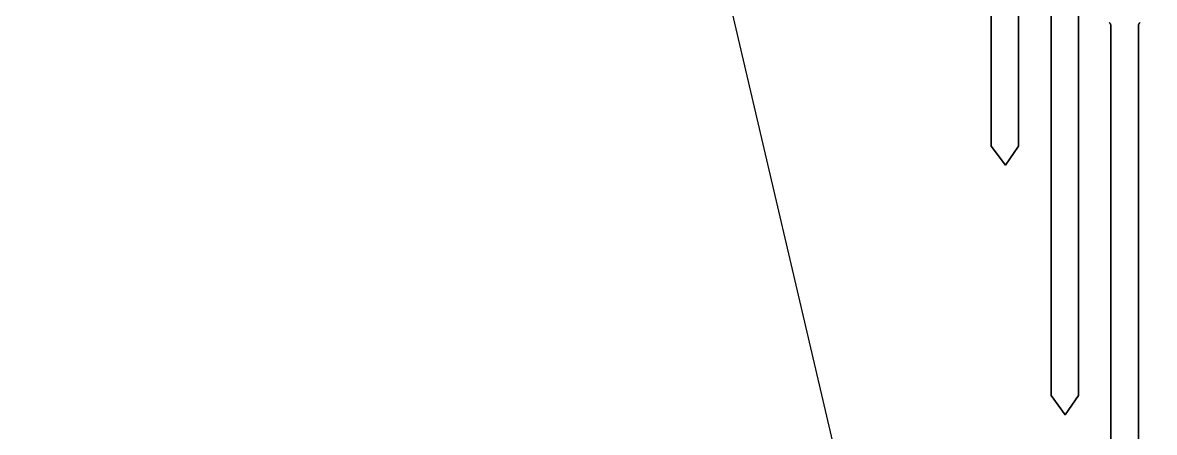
# Model space of a CAD drawing. Extents: x -2057 to 2225, y -44 to 31181.
# Drawn here: x -816.4 to -362.8, y 2104.5 to 2268.7 of the extents above; entities that cross this region are included whole.
import ezdxf

# ---------------------------------------------------------------- set-up
doc = ezdxf.new("R2010")
doc.units = 0
for name, color, linetype in [('etching', 7, 'CONTINUOUS'), ('L2D0_etching2', 4, 'CONTINUOUS'), ('L3D0_etching3', 5, 'CONTINUOUS'), ('polyimide', 9, 'CONTINUOUS'), ('polyimide_etch_borders', 10, 'CONTINUOUS')]:
    doc.layers.add(name, color=color, linetype=linetype)

msp = doc.modelspace()

# ---------------------------------------------------------------- linework, layer by layer
at = {"layer": 'etching'}
for points in [[(1890.612, 20342.595), (1890.612, 10404.624), (907.37, 8971.06), (907.37, 3311.52), (208.395, -1.125), (80.82, -44.08), (0, 0), (-775.12, 3311.52), (-775.12, 8985.76), (-1736.396, 10397.27), (-1736.396, 20343.044)], [(-428.208, 2467.31), (-428.208, 2219.247), (-428.17, 2219.247), (-422.49, 2211.52), (-417.208, 2219.247), (-417.208, 2467.31)], [(-404.208, 2367.31), (-404.208, 2119.247), (-404.17, 2119.247), (-398.49, 2111.52), (-393.208, 2119.247), (-393.208, 2367.31)], [(-380.884, 2268.748), (-380.793, 2268.662), (-380.707, 2268.571), (-380.627, 2268.474), (-380.553, 2268.372), (-380.485, 2268.266), (-380.425, 2268.156), (-380.371, 2268.042), (-380.325, 2267.925), (-380.286, 2267.806), (-380.255, 2267.684), (-380.231, 2267.56), (-380.216, 2267.436), (-380.208, 2267.31), (-380.208, 2019.247)], [(-369.208, 2019.247), (-369.208, 2267.31), (-369.2, 2267.436), (-369.184, 2267.56), (-369.16, 2267.684), (-369.129, 2267.806), (-369.09, 2267.925), (-369.044, 2268.042), (-368.991, 2268.156), (-368.93, 2268.266), (-368.863, 2268.372), (-368.789, 2268.474), (-368.709, 2268.571), (-368.623, 2268.662), (-368.531, 2268.748)]]:
    msp.add_lwpolyline(points, dxfattribs=at)
at = {"layer": 'L2D0_etching2'}
msp.add_lwpolyline([(1890.612, 20342.595), (1890.612, 10404.624), (907.37, 8971.06), (907.37, 3311.52), (208.395, -1.125), (80.82, -44.08), (0, 0), (-775.12, 3311.52), (-775.12, 8985.76), (-1736.396, 10397.27), (-1736.396, 20343.044)], dxfattribs=at)
at = {"layer": 'L3D0_etching3'}
for points in [[(1890.612, 20342.595), (1890.612, 10404.624), (907.37, 8971.06), (907.37, 3311.52), (208.395, -1.125), (80.82, -44.08), (0, 0), (-775.12, 3311.52), (-775.12, 8985.76), (-1736.396, 10397.27), (-1736.396, 20343.044)], [(-428.208, 2467.31), (-428.208, 2219.247), (-428.17, 2219.247), (-422.49, 2211.52), (-417.208, 2219.247), (-417.208, 2467.31)], [(-404.208, 2367.31), (-404.208, 2119.247), (-404.17, 2119.247), (-398.49, 2111.52), (-393.208, 2119.247), (-393.208, 2367.31)], [(-380.884, 2268.748), (-380.793, 2268.662), (-380.707, 2268.571), (-380.627, 2268.474), (-380.553, 2268.372), (-380.485, 2268.266), (-380.425, 2268.156), (-380.371, 2268.042), (-380.325, 2267.925), (-380.286, 2267.806), (-380.255, 2267.684), (-380.231, 2267.56), (-380.216, 2267.436), (-380.208, 2267.31), (-380.208, 2019.247)], [(-369.208, 2019.247), (-369.208, 2267.31), (-369.2, 2267.436), (-369.184, 2267.56), (-369.16, 2267.684), (-369.129, 2267.806), (-369.09, 2267.925), (-369.044, 2268.042), (-368.991, 2268.156), (-368.93, 2268.266), (-368.863, 2268.372), (-368.789, 2268.474), (-368.709, 2268.571), (-368.623, 2268.662), (-368.531, 2268.748)]]:
    msp.add_lwpolyline(points, dxfattribs=at)
at = {"layer": 'polyimide'}
for points in [[(-417.208, 2467.31), (-417.208, 2219.247), (-422.49, 2211.52), (-428.17, 2219.247), (-428.208, 2219.247), (-428.208, 2467.31)], [(-428.208, 2467.31), (-428.208, 2219.247), (-428.17, 2219.247), (-422.49, 2211.52), (-417.208, 2219.247), (-417.208, 2467.31)], [(-393.208, 2367.31), (-393.208, 2119.247), (-398.49, 2111.52), (-404.17, 2119.247), (-404.208, 2119.247), (-404.208, 2367.31)], [(-404.208, 2367.31), (-404.208, 2119.247), (-404.17, 2119.247), (-398.49, 2111.52), (-393.208, 2119.247), (-393.208, 2367.31)], [(-380.208, 2019.247), (-380.208, 2267.31), (-380.216, 2267.436), (-380.231, 2267.56), (-380.255, 2267.684), (-380.286, 2267.806), (-380.325, 2267.925), (-380.371, 2268.042), (-380.425, 2268.156), (-380.485, 2268.266), (-380.553, 2268.372), (-380.627, 2268.474), (-380.707, 2268.571), (-380.793, 2268.662), (-380.884, 2268.748)], [(-380.884, 2268.748), (-380.793, 2268.662), (-380.707, 2268.571), (-380.627, 2268.474), (-380.553, 2268.372), (-380.485, 2268.266), (-380.425, 2268.156), (-380.371, 2268.042), (-380.325, 2267.925), (-380.286, 2267.806), (-380.255, 2267.684), (-380.231, 2267.56), (-380.216, 2267.436), (-380.208, 2267.31), (-380.208, 2019.247)], [(-368.531, 2268.748), (-368.623, 2268.662), (-368.709, 2268.571), (-368.789, 2268.474), (-368.863, 2268.372), (-368.93, 2268.266), (-368.991, 2268.156), (-369.044, 2268.042), (-369.09, 2267.925), (-369.129, 2267.806), (-369.16, 2267.684), (-369.184, 2267.56), (-369.2, 2267.436), (-369.208, 2267.31), (-369.208, 2019.247)], [(-369.208, 2019.247), (-369.208, 2267.31), (-369.2, 2267.436), (-369.184, 2267.56), (-369.16, 2267.684), (-369.129, 2267.806), (-369.09, 2267.925), (-369.044, 2268.042), (-368.991, 2268.156), (-368.93, 2268.266), (-368.863, 2268.372), (-368.789, 2268.474), (-368.709, 2268.571), (-368.623, 2268.662), (-368.531, 2268.748)]]:
    msp.add_lwpolyline(points, dxfattribs=at)
at = {"layer": 'polyimide_etch_borders'}
msp.add_lwpolyline([(1890.612, 20342.595), (1890.612, 10404.624), (907.37, 8971.06), (907.37, 3311.52), (208.395, -1.125), (80.82, -44.08), (0, 0), (-775.12, 3311.52), (-775.12, 8985.76), (-1736.396, 10397.27), (-1736.396, 20343.044)], dxfattribs=at)

doc.saveas('drawing.dxf')
